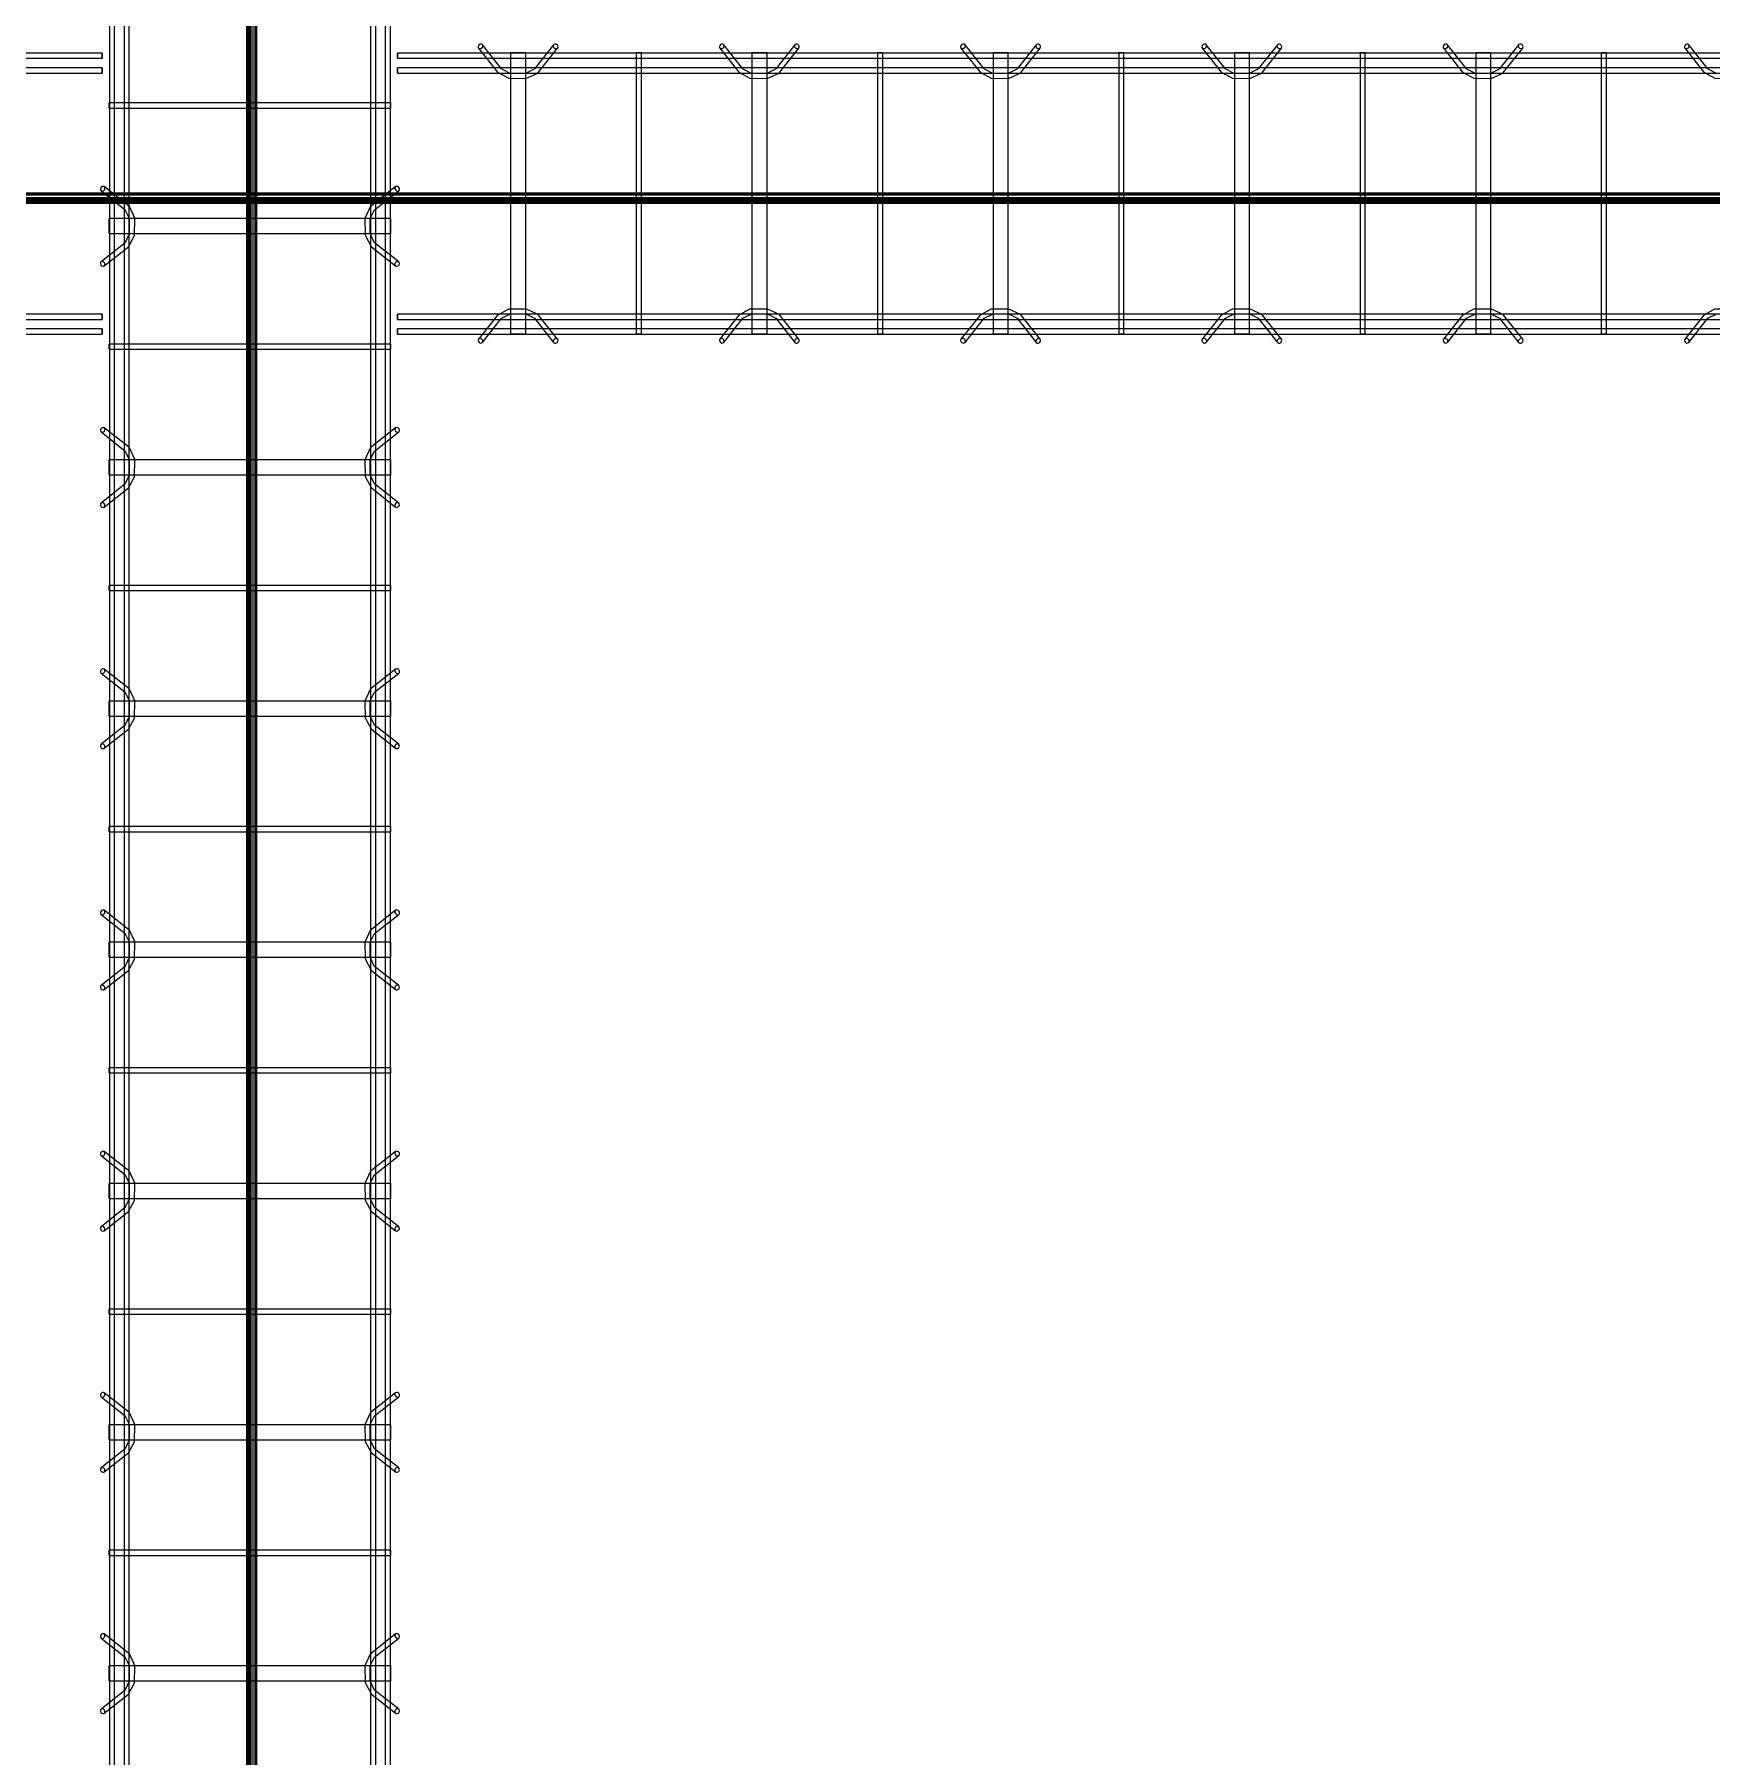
# Model space of a CAD drawing. Header units: inches. Extents: x -19229 to -222, y -6301 to 12387.
# Drawn here: x -3328.6 to -3245.2, y 10239.4 to 10325 of the extents above; entities that cross this region are included whole.
import ezdxf

# ---------------------------------------------------------------- set-up
doc = ezdxf.new("R2010")
doc.units = ezdxf.units.IN
doc.header["$MEASUREMENT"] = 0
doc.layers.add('A-GENM', color=13, linetype='Continuous', lineweight=9)
doc.layers.add('S-BEAM', color=12, linetype='Continuous', lineweight=9)

# ---------------------------------------------------------------- blocks, each defined once
blk = doc.blocks.new('Dowel bar assembly - Dowel bar assembly-671876-SLAB ON GROUND JOINTS')
at = {"layer": 'S-BEAM'}
for p, q in [((1628, 1.979), (0, 1.979)), ((0, 1.722), (1628, 1.722)), ((340.024, 2.232), (340.973, 1.033)), ((341.175, 1.192), (340.225, 2.392)), ((341.625, 1.99), (341.625, -12.01)), ((342.375, 1.99), (341.625, 1.99)), ((341.625, 1.99), (342.375, 1.99)), ((342.375, -12.01), (342.375, 1.99)), ((343.761, 2.392), (342.811, 1.192)), ((343.013, 1.033), (343.962, 2.232)), ((347.871, 1.99), (347.871, -12.01)), ((348.129, 1.99), (347.871, 1.99)), ((347.871, 1.99), (348.129, 1.99)), ((348.129, -12.01), (348.129, 1.99)), ((352.024, 2.232), (352.973, 1.033)), ((353.175, 1.192), (352.225, 2.392)), ((353.625, 1.99), (353.625, -12.01)), ((354.375, 1.99), (353.625, 1.99)), ((353.625, 1.99), (354.375, 1.99)), ((354.375, -12.01), (354.375, 1.99)), ((355.761, 2.392), (354.811, 1.192)), ((355.013, 1.033), (355.962, 2.232)), ((359.871, 1.99), (359.871, -12.01)), ((360.129, 1.99), (359.871, 1.99)), ((359.871, 1.99), (360.129, 1.99)), ((360.129, -12.01), (360.129, 1.99)), ((364.024, 2.232), (364.973, 1.033)), ((365.175, 1.192), (364.225, 2.392)), ((365.625, 1.99), (365.625, -12.01)), ((366.375, 1.99), (365.625, 1.99)), ((365.625, 1.99), (366.375, 1.99)), ((366.375, -12.01), (366.375, 1.99)), ((367.761, 2.392), (366.811, 1.192)), ((367.013, 1.033), (367.962, 2.232)), ((371.871, 1.99), (371.871, -12.01)), ((372.129, 1.99), (371.871, 1.99)), ((371.871, 1.99), (372.129, 1.99)), ((372.129, -12.01), (372.129, 1.99)), ((376.024, 2.232), (376.973, 1.033)), ((377.175, 1.192), (376.225, 2.392)), ((377.625, 1.99), (377.625, -12.01)), ((378.375, 1.99), (377.625, 1.99)), ((377.625, 1.99), (378.375, 1.99)), ((378.375, -12.01), (378.375, 1.99)), ((379.761, 2.392), (378.811, 1.192)), ((379.013, 1.033), (379.962, 2.232)), ((383.871, 1.99), (383.871, -12.01)), ((384.129, 1.99), (383.871, 1.99)), ((383.871, 1.99), (384.129, 1.99)), ((384.129, -12.01), (384.129, 1.99)), ((388.024, 2.232), (388.973, 1.033)), ((389.175, 1.192), (388.225, 2.392)), ((389.625, 1.99), (389.625, -12.01)), ((390.375, 1.99), (389.625, 1.99)), ((389.625, 1.99), (390.375, 1.99)), ((390.375, -12.01), (390.375, 1.99)), ((391.761, 2.392), (390.811, 1.192)), ((391.013, 1.033), (391.962, 2.232)), ((395.871, 1.99), (395.871, -12.01)), ((396.129, 1.99), (395.871, 1.99)), ((395.871, 1.99), (396.129, 1.99)), ((396.129, -12.01), (396.129, 1.99)), ((400.024, 2.232), (400.973, 1.033)), ((401.175, 1.192), (400.225, 2.392)), ((401.625, 1.99), (401.625, -12.01)), ((402.375, 1.99), (401.625, 1.99)), ((401.625, 1.99), (402.375, 1.99)), ((402.375, -12.01), (402.375, 1.99)), ((403.761, 2.392), (402.811, 1.192)), ((403.013, 1.033), (403.962, 2.232)), ((407.871, 1.99), (407.871, -12.01)), ((408.129, 1.99), (407.871, 1.99)), ((407.871, 1.99), (408.129, 1.99)), ((408.129, -12.01), (408.129, 1.99)), ((412.024, 2.232), (412.973, 1.033)), ((413.175, 1.192), (412.225, 2.392)), ((413.625, 1.99), (413.625, -12.01)), ((414.375, 1.99), (413.625, 1.99)), ((413.625, 1.99), (414.375, 1.99)), ((414.375, -12.01), (414.375, 1.99)), ((415.761, 2.392), (414.811, 1.192)), ((415.013, 1.033), (415.962, 2.232)), ((419.871, 1.99), (419.871, -12.01)), ((420.129, 1.99), (419.871, 1.99)), ((419.871, 1.99), (420.129, 1.99)), ((420.129, -12.01), (420.129, 1.99)), ((1628, 1.246), (0, 1.246)), ((0, 0.988), (1628, 0.988)), ((1628, -11.015), (0, -11.015)), ((340.973, -11.053), (340.024, -12.253)), ((343.962, -12.253), (343.013, -11.053)), ((352.973, -11.053), (352.024, -12.253)), ((355.962, -12.253), (355.013, -11.053)), ((364.973, -11.053), (364.024, -12.253)), ((367.962, -12.253), (367.013, -11.053)), ((376.973, -11.053), (376.024, -12.253)), ((379.962, -12.253), (379.013, -11.053)), ((388.973, -11.053), (388.024, -12.253)), ((391.962, -12.253), (391.013, -11.053)), ((400.973, -11.053), (400.024, -12.253)), ((403.962, -12.253), (403.013, -11.053)), ((412.973, -11.053), (412.024, -12.253)), ((415.962, -12.253), (415.013, -11.053)), ((0, -11.273), (1628, -11.273)), ((1628, -11.742), (0, -11.742)), ((340.225, -12.412), (341.175, -11.213)), ((342.811, -11.213), (343.761, -12.412)), ((352.225, -12.412), (353.175, -11.213)), ((354.811, -11.213), (355.761, -12.412)), ((364.225, -12.412), (365.175, -11.213)), ((366.811, -11.213), (367.761, -12.412)), ((376.225, -12.412), (377.175, -11.213)), ((378.811, -11.213), (379.761, -12.412)), ((388.225, -12.412), (389.175, -11.213)), ((390.811, -11.213), (391.761, -12.412)), ((400.225, -12.412), (401.175, -11.213)), ((402.811, -11.213), (403.761, -12.412)), ((412.225, -12.412), (413.175, -11.213)), ((414.811, -11.213), (415.761, -12.412)), ((0, -12), (1628, -12)), ((342.375, -12.01), (341.625, -12.01)), ((341.625, -12.01), (342.375, -12.01)), ((348.129, -12.01), (347.871, -12.01)), ((347.871, -12.01), (348.129, -12.01)), ((354.375, -12.01), (353.625, -12.01)), ((353.625, -12.01), (354.375, -12.01)), ((360.129, -12.01), (359.871, -12.01)), ((359.871, -12.01), (360.129, -12.01)), ((366.375, -12.01), (365.625, -12.01)), ((365.625, -12.01), (366.375, -12.01)), ((372.129, -12.01), (371.871, -12.01)), ((371.871, -12.01), (372.129, -12.01)), ((378.375, -12.01), (377.625, -12.01)), ((377.625, -12.01), (378.375, -12.01)), ((384.129, -12.01), (383.871, -12.01)), ((383.871, -12.01), (384.129, -12.01)), ((390.375, -12.01), (389.625, -12.01)), ((389.625, -12.01), (390.375, -12.01)), ((396.129, -12.01), (395.871, -12.01)), ((395.871, -12.01), (396.129, -12.01)), ((402.375, -12.01), (401.625, -12.01)), ((401.625, -12.01), (402.375, -12.01)), ((408.129, -12.01), (407.871, -12.01)), ((407.871, -12.01), (408.129, -12.01)), ((414.375, -12.01), (413.625, -12.01)), ((413.625, -12.01), (414.375, -12.01)), ((420.129, -12.01), (419.871, -12.01)), ((419.871, -12.01), (420.129, -12.01))]:
    blk.add_line(p, q, dxfattribs=at)
at = {"layer": 'S-BEAM', "flags": 128}
for points in [[(340.973, 1.033), (341.526, 0.731), (342.387, 0.715), (342.972, 0.987), (343.013, 1.033)], [(341.175, 1.192), (341.625, 0.972), (342.382, 0.977), (342.811, 1.192)], [(352.973, 1.033), (353.526, 0.731), (354.387, 0.715), (354.972, 0.987), (355.013, 1.033)], [(353.175, 1.192), (353.625, 0.972), (354.382, 0.977), (354.811, 1.192)], [(364.973, 1.033), (365.526, 0.731), (366.387, 0.715), (366.972, 0.987), (367.013, 1.033)], [(365.175, 1.192), (365.625, 0.972), (366.382, 0.977), (366.811, 1.192)], [(376.973, 1.033), (377.526, 0.731), (378.387, 0.715), (378.972, 0.987), (379.013, 1.033)], [(377.175, 1.192), (377.625, 0.972), (378.382, 0.977), (378.811, 1.192)], [(388.973, 1.033), (389.526, 0.731), (390.387, 0.715), (390.972, 0.987), (391.013, 1.033)], [(389.175, 1.192), (389.625, 0.972), (390.382, 0.977), (390.811, 1.192)], [(400.973, 1.033), (401.526, 0.731), (402.387, 0.715), (402.972, 0.987), (403.013, 1.033)], [(401.175, 1.192), (401.625, 0.972), (402.382, 0.977), (402.811, 1.192)], [(412.973, 1.033), (413.526, 0.731), (414.387, 0.715), (414.972, 0.987), (415.013, 1.033)], [(413.175, 1.192), (413.625, 0.972), (414.382, 0.977), (414.811, 1.192)], [(340.973, -11.053), (341.526, -10.751), (342.387, -10.736), (342.972, -11.007), (343.013, -11.053)], [(341.175, -11.213), (341.625, -10.993), (342.382, -10.997), (342.811, -11.213)], [(352.973, -11.053), (353.526, -10.751), (354.387, -10.736), (354.972, -11.007), (355.013, -11.053)], [(353.175, -11.213), (353.625, -10.993), (354.382, -10.997), (354.811, -11.213)], [(364.973, -11.053), (365.526, -10.751), (366.387, -10.736), (366.972, -11.007), (367.013, -11.053)], [(365.175, -11.213), (365.625, -10.993), (366.382, -10.997), (366.811, -11.213)], [(376.973, -11.053), (377.526, -10.751), (378.387, -10.736), (378.972, -11.007), (379.013, -11.053)], [(377.175, -11.213), (377.625, -10.993), (378.382, -10.997), (378.811, -11.213)], [(388.973, -11.053), (389.526, -10.751), (390.387, -10.736), (390.972, -11.007), (391.013, -11.053)], [(389.175, -11.213), (389.625, -10.993), (390.382, -10.997), (390.811, -11.213)], [(400.973, -11.053), (401.526, -10.751), (402.387, -10.736), (402.972, -11.007), (403.013, -11.053)], [(401.175, -11.213), (401.625, -10.993), (402.382, -10.997), (402.811, -11.213)], [(412.973, -11.053), (413.526, -10.751), (414.387, -10.736), (414.972, -11.007), (415.013, -11.053)], [(413.175, -11.213), (413.625, -10.993), (414.382, -10.997), (414.811, -11.213)]]:
    blk.add_lwpolyline(points, dxfattribs=at)
at = {"layer": 'S-BEAM'}
for centre, major_axis, start_param, end_param in [((340.125, 2.312), (0.101, 0.08), 5.709265, 8.850858), ((340.125, 2.312), (0.101, 0.08), 2.567673, 5.709265), ((343.862, 2.312), (-0.101, 0.08), 3.715513, 6.857105), ((343.862, 2.312), (-0.101, 0.08), 0.57392, 3.715513), ((352.125, 2.312), (0.101, 0.08), 5.709265, 8.850858), ((352.125, 2.312), (0.101, 0.08), 2.567673, 5.709265), ((355.862, 2.312), (-0.101, 0.08), 3.715513, 6.857105), ((355.862, 2.312), (-0.101, 0.08), 0.57392, 3.715513), ((364.125, 2.312), (0.101, 0.08), 5.709265, 8.850858), ((364.125, 2.312), (0.101, 0.08), 2.567673, 5.709265), ((367.862, 2.312), (-0.101, 0.08), 3.715513, 6.857105), ((367.862, 2.312), (-0.101, 0.08), 0.57392, 3.715513), ((376.125, 2.312), (0.101, 0.08), 5.709265, 8.850858), ((376.125, 2.312), (0.101, 0.08), 2.567673, 5.709265), ((379.862, 2.312), (-0.101, 0.08), 3.715513, 6.857105), ((379.862, 2.312), (-0.101, 0.08), 0.57392, 3.715513), ((388.125, 2.312), (0.101, 0.08), 5.709265, 8.850858), ((388.125, 2.312), (0.101, 0.08), 2.567673, 5.709265), ((391.862, 2.312), (-0.101, 0.08), 3.715513, 6.857105), ((391.862, 2.312), (-0.101, 0.08), 0.57392, 3.715513), ((400.125, 2.312), (0.101, 0.08), 5.709265, 8.850858), ((400.125, 2.312), (0.101, 0.08), 2.567673, 5.709265), ((403.862, 2.312), (-0.101, 0.08), 3.715513, 6.857105), ((403.862, 2.312), (-0.101, 0.08), 0.57392, 3.715513), ((412.125, 2.312), (0.101, 0.08), 5.709265, 8.850858), ((412.125, 2.312), (0.101, 0.08), 2.567673, 5.709265), ((415.862, 2.312), (-0.101, 0.08), 3.715513, 6.857105), ((415.862, 2.312), (-0.101, 0.08), 0.57392, 3.715513), ((340.125, -12.332), (-0.101, 0.08), 3.715513, 6.857105), ((340.125, -12.332), (-0.101, 0.08), 0.57392, 3.715513), ((343.862, -12.332), (0.101, 0.08), 5.709265, 8.850858), ((343.862, -12.332), (0.101, 0.08), 2.567673, 5.709265), ((352.125, -12.332), (-0.101, 0.08), 3.715513, 6.857105), ((352.125, -12.332), (-0.101, 0.08), 0.57392, 3.715513), ((355.862, -12.332), (0.101, 0.08), 5.709265, 8.850858), ((355.862, -12.332), (0.101, 0.08), 2.567673, 5.709265), ((364.125, -12.332), (-0.101, 0.08), 3.715513, 6.857105), ((364.125, -12.332), (-0.101, 0.08), 0.57392, 3.715513), ((367.862, -12.332), (0.101, 0.08), 5.709265, 8.850858), ((367.862, -12.332), (0.101, 0.08), 2.567673, 5.709265), ((376.125, -12.332), (-0.101, 0.08), 3.715513, 6.857105), ((376.125, -12.332), (-0.101, 0.08), 0.57392, 3.715513), ((379.862, -12.332), (0.101, 0.08), 5.709265, 8.850858), ((379.862, -12.332), (0.101, 0.08), 2.567673, 5.709265), ((388.125, -12.332), (-0.101, 0.08), 3.715513, 6.857105), ((388.125, -12.332), (-0.101, 0.08), 0.57392, 3.715513), ((391.862, -12.332), (0.101, 0.08), 5.709265, 8.850858), ((391.862, -12.332), (0.101, 0.08), 2.567673, 5.709265), ((400.125, -12.332), (-0.101, 0.08), 3.715513, 6.857105), ((400.125, -12.332), (-0.101, 0.08), 0.57392, 3.715513), ((403.862, -12.332), (0.101, 0.08), 5.709265, 8.850858), ((403.862, -12.332), (0.101, 0.08), 2.567673, 5.709265), ((412.125, -12.332), (-0.101, 0.08), 3.715513, 6.857105), ((412.125, -12.332), (-0.101, 0.08), 0.57392, 3.715513), ((415.862, -12.332), (0.101, 0.08), 5.709265, 8.850858), ((415.862, -12.332), (0.101, 0.08), 2.567673, 5.709265)]:
    blk.add_ellipse(centre, major_axis=major_axis, ratio=0.816528, start_param=start_param, end_param=end_param, dxfattribs=at)
blk = doc.blocks.new('Dowel bar assembly - Dowel bar assembly-674226-SLAB ON GROUND JOINTS')
at = {"layer": 'S-BEAM'}
for p, q in [((148.75, 1.979), (0, 1.979)), ((0, 1.979), (0, 1.722)), ((0, 1.722), (0, 1.979)), ((0, 1.722), (148.75, 1.722)), ((4.024, 2.232), (4.973, 1.033)), ((5.175, 1.192), (4.225, 2.392)), ((5.625, 1.99), (5.625, -12.01)), ((6.375, 1.99), (5.625, 1.99)), ((5.625, 1.99), (6.375, 1.99)), ((6.375, -12.01), (6.375, 1.99)), ((7.761, 2.392), (6.811, 1.192)), ((7.013, 1.033), (7.962, 2.232)), ((11.871, 1.99), (11.871, -12.01)), ((12.129, 1.99), (11.871, 1.99)), ((11.871, 1.99), (12.129, 1.99)), ((12.129, -12.01), (12.129, 1.99)), ((16.024, 2.232), (16.973, 1.033)), ((17.175, 1.192), (16.225, 2.392)), ((17.625, 1.99), (17.625, -12.01)), ((18.375, 1.99), (17.625, 1.99)), ((17.625, 1.99), (18.375, 1.99)), ((18.375, -12.01), (18.375, 1.99)), ((19.761, 2.392), (18.811, 1.192)), ((19.013, 1.033), (19.962, 2.232)), ((23.871, 1.99), (23.871, -12.01)), ((24.129, 1.99), (23.871, 1.99)), ((23.871, 1.99), (24.129, 1.99)), ((24.129, -12.01), (24.129, 1.99)), ((28.024, 2.232), (28.973, 1.033)), ((29.175, 1.192), (28.225, 2.392)), ((29.625, 1.99), (29.625, -12.01)), ((30.375, 1.99), (29.625, 1.99)), ((29.625, 1.99), (30.375, 1.99)), ((30.375, -12.01), (30.375, 1.99)), ((31.761, 2.392), (30.811, 1.192)), ((31.013, 1.033), (31.962, 2.232)), ((35.871, 1.99), (35.871, -12.01)), ((36.129, 1.99), (35.871, 1.99)), ((35.871, 1.99), (36.129, 1.99)), ((36.129, -12.01), (36.129, 1.99)), ((40.024, 2.232), (40.973, 1.033)), ((41.175, 1.192), (40.225, 2.392)), ((41.625, 1.99), (41.625, -12.01)), ((42.375, 1.99), (41.625, 1.99)), ((41.625, 1.99), (42.375, 1.99)), ((42.375, -12.01), (42.375, 1.99)), ((43.761, 2.392), (42.811, 1.192)), ((43.013, 1.033), (43.962, 2.232)), ((47.871, 1.99), (47.871, -12.01)), ((48.129, 1.99), (47.871, 1.99)), ((47.871, 1.99), (48.129, 1.99)), ((48.129, -12.01), (48.129, 1.99)), ((52.024, 2.232), (52.973, 1.033)), ((53.175, 1.192), (52.225, 2.392)), ((53.625, 1.99), (53.625, -12.01)), ((54.375, 1.99), (53.625, 1.99)), ((53.625, 1.99), (54.375, 1.99)), ((54.375, -12.01), (54.375, 1.99)), ((55.761, 2.392), (54.811, 1.192)), ((55.013, 1.033), (55.962, 2.232)), ((59.871, 1.99), (59.871, -12.01)), ((60.129, 1.99), (59.871, 1.99)), ((59.871, 1.99), (60.129, 1.99)), ((60.129, -12.01), (60.129, 1.99)), ((64.024, 2.232), (64.973, 1.033)), ((65.175, 1.192), (64.225, 2.392)), ((148.75, 1.246), (0, 1.246)), ((0, 0.988), (0, 1.246)), ((0, 1.246), (0, 0.988)), ((0, 0.988), (148.75, 0.988)), ((148.75, -11.015), (0, -11.015)), ((0, -11.273), (0, -11.015)), ((0, -11.015), (0, -11.273)), ((4.973, -11.053), (4.024, -12.253)), ((7.962, -12.253), (7.013, -11.053)), ((16.973, -11.053), (16.024, -12.253)), ((19.962, -12.253), (19.013, -11.053)), ((28.973, -11.053), (28.024, -12.253)), ((31.962, -12.253), (31.013, -11.053)), ((40.973, -11.053), (40.024, -12.253)), ((43.962, -12.253), (43.013, -11.053)), ((52.973, -11.053), (52.024, -12.253)), ((55.962, -12.253), (55.013, -11.053)), ((64.973, -11.053), (64.024, -12.253)), ((0, -11.273), (148.75, -11.273)), ((148.75, -11.742), (0, -11.742)), ((0, -12), (0, -11.742)), ((0, -11.742), (0, -12)), ((4.225, -12.412), (5.175, -11.213)), ((6.811, -11.213), (7.761, -12.412)), ((16.225, -12.412), (17.175, -11.213)), ((18.811, -11.213), (19.761, -12.412)), ((28.225, -12.412), (29.175, -11.213)), ((30.811, -11.213), (31.761, -12.412)), ((40.225, -12.412), (41.175, -11.213)), ((42.811, -11.213), (43.761, -12.412)), ((52.225, -12.412), (53.175, -11.213)), ((54.811, -11.213), (55.761, -12.412)), ((64.225, -12.412), (65.175, -11.213)), ((0, -12), (148.75, -12)), ((6.375, -12.01), (5.625, -12.01)), ((5.625, -12.01), (6.375, -12.01)), ((12.129, -12.01), (11.871, -12.01)), ((11.871, -12.01), (12.129, -12.01)), ((18.375, -12.01), (17.625, -12.01)), ((17.625, -12.01), (18.375, -12.01)), ((24.129, -12.01), (23.871, -12.01)), ((23.871, -12.01), (24.129, -12.01)), ((30.375, -12.01), (29.625, -12.01)), ((29.625, -12.01), (30.375, -12.01)), ((36.129, -12.01), (35.871, -12.01)), ((35.871, -12.01), (36.129, -12.01)), ((42.375, -12.01), (41.625, -12.01)), ((41.625, -12.01), (42.375, -12.01)), ((48.129, -12.01), (47.871, -12.01)), ((47.871, -12.01), (48.129, -12.01)), ((54.375, -12.01), (53.625, -12.01)), ((53.625, -12.01), (54.375, -12.01)), ((60.129, -12.01), (59.871, -12.01)), ((59.871, -12.01), (60.129, -12.01))]:
    blk.add_line(p, q, dxfattribs=at)
at = {"layer": 'S-BEAM', "flags": 128}
for points in [[(4.973, 1.033), (5.526, 0.731), (6.387, 0.715), (6.972, 0.987), (7.013, 1.033)], [(5.175, 1.192), (5.625, 0.972), (6.382, 0.977), (6.811, 1.192)], [(16.973, 1.033), (17.526, 0.731), (18.387, 0.715), (18.972, 0.987), (19.013, 1.033)], [(17.175, 1.192), (17.625, 0.972), (18.382, 0.977), (18.811, 1.192)], [(28.973, 1.033), (29.526, 0.731), (30.387, 0.715), (30.972, 0.987), (31.013, 1.033)], [(29.175, 1.192), (29.625, 0.972), (30.382, 0.977), (30.811, 1.192)], [(40.973, 1.033), (41.526, 0.731), (42.387, 0.715), (42.972, 0.987), (43.013, 1.033)], [(41.175, 1.192), (41.625, 0.972), (42.382, 0.977), (42.811, 1.192)], [(52.973, 1.033), (53.526, 0.731), (54.387, 0.715), (54.972, 0.987), (55.013, 1.033)], [(53.175, 1.192), (53.625, 0.972), (54.382, 0.977), (54.811, 1.192)], [(64.973, 1.033), (65.526, 0.731), (66.387, 0.715), (66.972, 0.987), (67.013, 1.033)], [(65.175, 1.192), (65.625, 0.972), (66.382, 0.977), (66.811, 1.192)], [(4.973, -11.053), (5.526, -10.751), (6.387, -10.736), (6.972, -11.007), (7.013, -11.053)], [(5.175, -11.213), (5.625, -10.993), (6.382, -10.997), (6.811, -11.213)], [(16.973, -11.053), (17.526, -10.751), (18.387, -10.736), (18.972, -11.007), (19.013, -11.053)], [(17.175, -11.213), (17.625, -10.993), (18.382, -10.997), (18.811, -11.213)], [(28.973, -11.053), (29.526, -10.751), (30.387, -10.736), (30.972, -11.007), (31.013, -11.053)], [(29.175, -11.213), (29.625, -10.993), (30.382, -10.997), (30.811, -11.213)], [(40.973, -11.053), (41.526, -10.751), (42.387, -10.736), (42.972, -11.007), (43.013, -11.053)], [(41.175, -11.213), (41.625, -10.993), (42.382, -10.997), (42.811, -11.213)], [(52.973, -11.053), (53.526, -10.751), (54.387, -10.736), (54.972, -11.007), (55.013, -11.053)], [(53.175, -11.213), (53.625, -10.993), (54.382, -10.997), (54.811, -11.213)], [(64.973, -11.053), (65.526, -10.751), (66.387, -10.736), (66.972, -11.007), (67.013, -11.053)], [(65.175, -11.213), (65.625, -10.993), (66.382, -10.997), (66.811, -11.213)]]:
    blk.add_lwpolyline(points, dxfattribs=at)
at = {"layer": 'S-BEAM'}
for centre, major_axis, start_param, end_param in [((4.125, 2.312), (0.101, 0.08), 5.709265, 8.850858), ((4.125, 2.312), (0.101, 0.08), 2.567673, 5.709265), ((7.862, 2.312), (-0.101, 0.08), 3.715513, 6.857105), ((7.862, 2.312), (-0.101, 0.08), 0.57392, 3.715513), ((16.125, 2.312), (0.101, 0.08), 5.709265, 8.850858), ((16.125, 2.312), (0.101, 0.08), 2.567673, 5.709265), ((19.862, 2.312), (-0.101, 0.08), 3.715513, 6.857105), ((19.862, 2.312), (-0.101, 0.08), 0.57392, 3.715513), ((28.125, 2.312), (0.101, 0.08), 5.709265, 8.850858), ((28.125, 2.312), (0.101, 0.08), 2.567673, 5.709265), ((31.862, 2.312), (-0.101, 0.08), 3.715513, 6.857105), ((31.862, 2.312), (-0.101, 0.08), 0.57392, 3.715513), ((40.125, 2.312), (0.101, 0.08), 5.709265, 8.850858), ((40.125, 2.312), (0.101, 0.08), 2.567673, 5.709265), ((43.862, 2.312), (-0.101, 0.08), 3.715513, 6.857105), ((43.862, 2.312), (-0.101, 0.08), 0.57392, 3.715513), ((52.125, 2.312), (0.101, 0.08), 5.709265, 8.850858), ((52.125, 2.312), (0.101, 0.08), 2.567673, 5.709265), ((55.862, 2.312), (-0.101, 0.08), 3.715513, 6.857105), ((55.862, 2.312), (-0.101, 0.08), 0.57392, 3.715513), ((64.125, 2.312), (0.101, 0.08), 5.709265, 8.850858), ((64.125, 2.312), (0.101, 0.08), 2.567673, 5.709265), ((4.125, -12.332), (-0.101, 0.08), 3.715513, 6.857105), ((4.125, -12.332), (-0.101, 0.08), 0.57392, 3.715513), ((7.862, -12.332), (0.101, 0.08), 5.709265, 8.850858), ((7.862, -12.332), (0.101, 0.08), 2.567673, 5.709265), ((16.125, -12.332), (-0.101, 0.08), 3.715513, 6.857105), ((16.125, -12.332), (-0.101, 0.08), 0.57392, 3.715513), ((19.862, -12.332), (0.101, 0.08), 5.709265, 8.850858), ((19.862, -12.332), (0.101, 0.08), 2.567673, 5.709265), ((28.125, -12.332), (-0.101, 0.08), 3.715513, 6.857105), ((28.125, -12.332), (-0.101, 0.08), 0.57392, 3.715513), ((31.862, -12.332), (0.101, 0.08), 5.709265, 8.850858), ((31.862, -12.332), (0.101, 0.08), 2.567673, 5.709265), ((40.125, -12.332), (-0.101, 0.08), 3.715513, 6.857105), ((40.125, -12.332), (-0.101, 0.08), 0.57392, 3.715513), ((43.862, -12.332), (0.101, 0.08), 5.709265, 8.850858), ((43.862, -12.332), (0.101, 0.08), 2.567673, 5.709265), ((52.125, -12.332), (-0.101, 0.08), 3.715513, 6.857105), ((52.125, -12.332), (-0.101, 0.08), 0.57392, 3.715513), ((55.862, -12.332), (0.101, 0.08), 5.709265, 8.850858), ((55.862, -12.332), (0.101, 0.08), 2.567673, 5.709265), ((64.125, -12.332), (-0.101, 0.08), 3.715513, 6.857105), ((64.125, -12.332), (-0.101, 0.08), 0.57392, 3.715513)]:
    blk.add_ellipse(centre, major_axis=major_axis, ratio=0.816528, start_param=start_param, end_param=end_param, dxfattribs=at)
blk = doc.blocks.new('Dowel bar assembly - Dowel bar assembly-674339-SLAB ON GROUND JOINTS')
at = {"layer": 'S-BEAM'}
for p, q in [((149.052, 1.979), (0, 1.979)), ((0, 1.722), (149.052, 1.722)), ((149.052, 1.979), (149.052, 1.722)), ((149.052, 1.722), (149.052, 1.979)), ((149.052, 1.246), (0, 1.246)), ((0, 0.988), (149.052, 0.988)), ((149.052, 0.988), (149.052, 1.246)), ((149.052, 1.246), (149.052, 0.988)), ((149.052, -11.015), (0, -11.015)), ((149.052, -11.273), (149.052, -11.015)), ((149.052, -11.015), (149.052, -11.273)), ((0, -11.273), (149.052, -11.273)), ((149.052, -11.742), (0, -11.742)), ((149.052, -12), (149.052, -11.742)), ((149.052, -11.742), (149.052, -12)), ((0, -12), (149.052, -12))]:
    blk.add_line(p, q, dxfattribs=at)

msp = doc.modelspace()

# ---------------------------------------------------------------- linework, layer by layer
at = {"layer": 'A-GENM'}
for p, q in [((-3318.07292, 9901.1894), (-3318.07292, 11535.1894)), ((-3318.01315, 11535.1894), (-3318.01315, 9901.1894)), ((-3318.01315, 11535.1894), (-3318.01315, 9901.1894)), ((-3317.99529, 11535.1894), (-3317.99529, 9901.1894)), ((-3317.98604, 9901.1894), (-3317.98604, 11535.1894)), ((-3317.97378, 9901.1894), (-3317.97378, 11535.1894)), ((-3317.97378, 11535.1894), (-3317.97378, 9901.1894)), ((-3317.90841, 9901.1894), (-3317.90841, 11535.1894)), ((-3317.85974, 9901.1894), (-3317.85974, 11535.1894)), ((-3317.77286, 11535.1894), (-3317.77286, 9901.1894)), ((-3317.65882, 9901.1894), (-3317.65882, 11535.1894)), ((-3317.65882, 9901.1894), (-3317.65882, 11535.1894)), ((-3317.65125, 9901.1894), (-3317.65125, 11535.1894)), ((-3317.64972, 9901.1894), (-3317.64972, 11535.1894)), ((-3317.61944, 11535.1894), (-3317.61944, 9901.1894)), ((-3317.61944, 11535.1894), (-3317.61944, 9901.1894)), ((-3317.56436, 9901.1894), (-3317.56436, 11535.1894)), ((-3317.56284, 9901.1894), (-3317.56284, 11535.1894)), ((-1943.13624, 10317.14659), (-3819.32374, 10317.14659)), ((-1943.13624, 10317.14507), (-3819.32374, 10317.14507)), ((-3819.32374, 10317.08999), (-1943.13624, 10317.08999)), ((-3819.32374, 10317.08999), (-1943.13624, 10317.08999)), ((-1943.13624, 10317.05971), (-3819.32374, 10317.05971)), ((-1943.13624, 10317.05819), (-3819.32374, 10317.05819)), ((-1943.13624, 10317.05062), (-3819.32374, 10317.05062)), ((-1943.13624, 10317.05062), (-3819.32374, 10317.05062)), ((-3819.32374, 10316.93658), (-1943.13624, 10316.93658)), ((-1943.13624, 10316.8497), (-3819.32374, 10316.8497)), ((-1943.13624, 10316.80103), (-3819.32374, 10316.80103)), ((-1943.13624, 10316.73566), (-3819.32374, 10316.73566)), ((-3819.32374, 10316.73566), (-1943.13624, 10316.73566)), ((-1943.13624, 10316.72339), (-3819.32374, 10316.72339)), ((-3819.32374, 10316.71415), (-1943.13624, 10316.71415)), ((-3819.32374, 10316.69629), (-1943.13624, 10316.69629)), ((-3819.32374, 10316.69629), (-1943.13624, 10316.69629)), ((-1943.13624, 10316.63651), (-3819.32374, 10316.63651))]:
    msp.add_line(p, q, dxfattribs=at)

# ---------------------------------------------------------------- block references
at = {"layer": 'S-BEAM', "rotation": 89.99999999999991}
msp.add_blockref('Dowel bar assembly - Dowel bar assembly-671876-SLAB ON GROUND JOINTS', (-3322.92348, 9901.50636), dxfattribs=at)
at = {"layer": 'S-BEAM'}
for name, p in [('Dowel bar assembly - Dowel bar assembly-674339-SLAB ON GROUND JOINTS', (-3474.30885, 10322.13419)), ('Dowel bar assembly - Dowel bar assembly-674226-SLAB ON GROUND JOINTS', (-3310.56925, 10322.13419))]:
    msp.add_blockref(name, p, dxfattribs=at)

doc.saveas('drawing.dxf')
